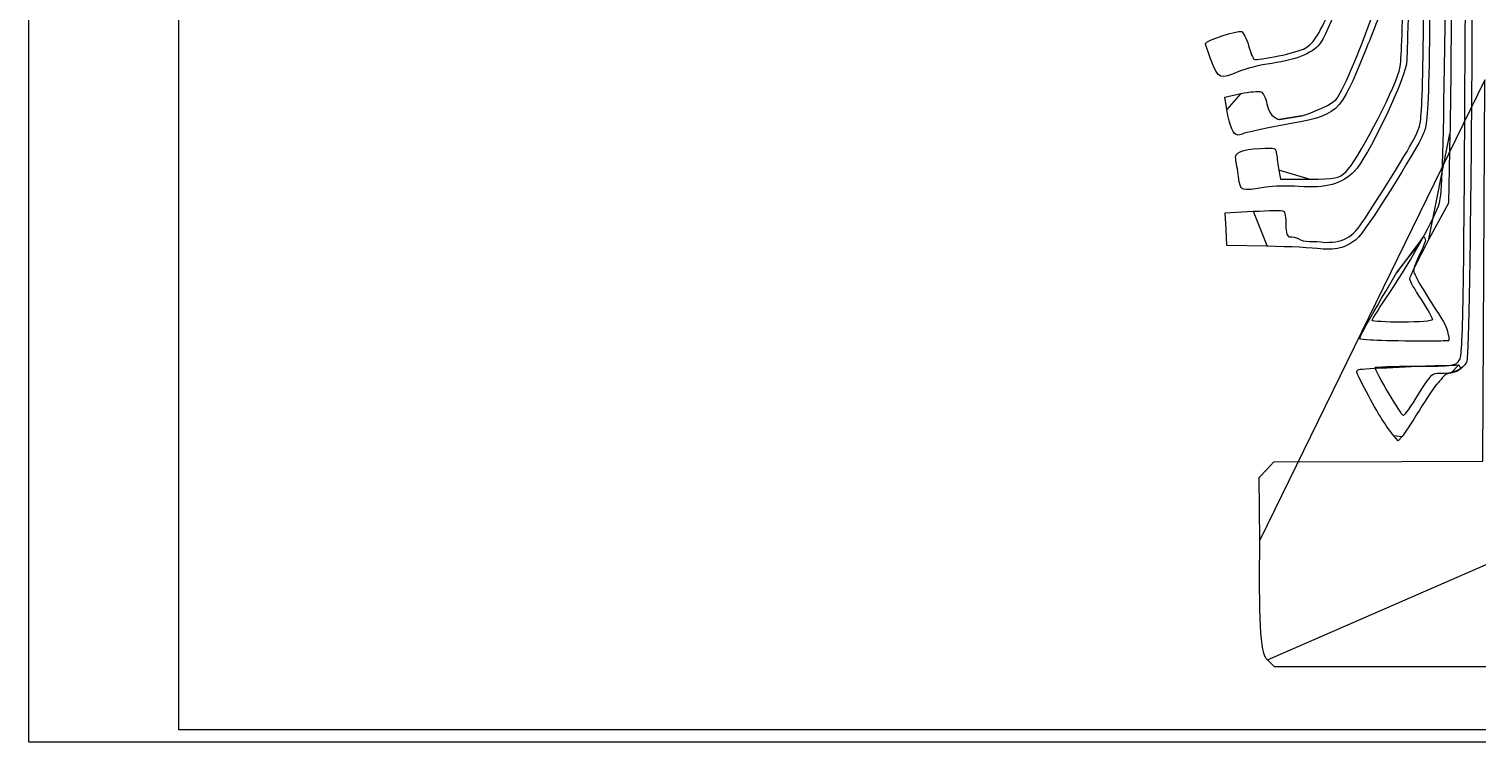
# Model space of a CAD drawing. Extents: x 0 to 138, y 0 to 96.
# Drawn here: x 0 to 68.7, y 0 to 33.9 of the extents above; entities that cross this region are included whole.
import ezdxf

# ---------------------------------------------------------------- set-up
doc = ezdxf.new("R2010")
doc.units = 0
doc.layers.add('Layer_1', color=7, linetype='CONTINUOUS')

msp = doc.modelspace()

# ---------------------------------------------------------------- linework, layer by layer
at = {"layer": 'Layer_1', "color": 7}
for points in [[(0.014465, 95.985521), (137.985535, 95.985521), (137.985535, 0.014463), (0.014465, 0.014463), (0.014465, 95.985521)], [(130.89566, 91.395654), (7.104344, 91.395654), (7.104344, 0.604339), (130.89566, 0.604339), (130.89566, 91.395654)], [(58.409434, 9.602235), (58.375257, 12.563364), (58.724177, 12.938742), (59.073647, 13.314118), (65.14627, 13.330656), (68.991548, 13.34663), (69.077538, 31.43476)], [(56.849366, 30.030272), (56.75621, 30.626137), (57.508067, 30.787644)], [(59.345819, 29.561188), (60.403599, 29.736476)], [(57.626041, 28.889256), (57.625477, 28.889256)], [(67.430506, 28.873271), (67.354439, 25.594092), (66.433909, 23.874853)], [(59.315517, 27.157338), (59.387173, 26.732904), (60.743163, 26.732904)], [(58.760992, 23.545777), (56.851584, 23.587117), (56.811345, 24.357166), (56.771106, 25.126661), (58.101188, 25.202729)], [(64.897223, 22.285677), (65.952204, 23.650515), (66.148946, 23.954694)], [(63.653834, 19.08745), (63.653834, 19.087442)], [(67.371017, 19.07904), (67.171579, 19.060724)], [(67.847301, 17.912951), (67.938337, 17.726281), (67.757732, 17.606782), (67.467133, 17.521393)], [(65.159721, 14.514358), (64.979959, 14.309561), (64.756764, 14.563222), (64.75675, 14.563208)], [(79.355123, 12.879761), (79.68475, 12.583207), (79.68475, 9.641921), (79.68475, 4.310698), (79.318192, 3.944139), (78.951633, 3.578134), (69.194395, 3.578134), (59.104516, 3.578134), (58.774339, 3.914927)]]:
    msp.add_lwpolyline(points, close=True, dxfattribs=at)
for points in [[(68.680663, 73.513992), (68.674285, 66.126489), (68.571285, 46.094062), (68.452461, 30.66913)], [(66.932759, 25.605115), (67.153991, 26.308989), (67.234971, 32.905979), (67.362708, 60.619413)], [(65.648428, 54.158619), (65.557327, 40.993982), (65.448573, 32.648394), (65.362348, 32.177809)], [(65.020594, 31.852039), (65.191352, 32.439519), (65.234657, 35.135142), (65.305573, 49.587392)], [(66.595967, 50.068603), (66.459078, 29.932482), (66.452031, 29.57758), (66.178698, 28.911857)], [(65.985771, 29.249747), (66.150315, 29.772398), (66.196061, 32.711409), (66.267993, 47.467962)], [(67.54957, 47.693966), (67.525948, 39.146389), (67.472253, 30.6769), (67.430506, 28.873271)], [(63.406085, 38.475993), (63.221656, 37.632086), (61.747948, 33.93795), (61.316977, 33.23945)], [(60.559609, 32.940139), (61.001343, 33.217247), (61.245451, 33.615209), (61.860475, 35.061767)], [(62.013699, 30.497703), (62.292267, 30.792622), (63.118035, 32.692015), (63.754988, 34.503385)], [(64.249994, 34.960895), (64.136764, 34.637669), (63.757982, 33.667583), (63.408289, 32.805643)], [(67.884709, 18.146072), (68.050639, 18.395441), (68.092769, 20.910769), (68.16197, 34.76466)], [(55.828529, 33.168894), (55.828529, 33.291892), (57.358512, 33.802215), (57.533989, 33.737747)], [(57.533989, 33.737747), (57.62288, 33.70508), (57.774925, 33.407349), (57.871882, 33.075738)], [(56.11957, 32.329393), (55.959485, 32.749786), (55.828529, 33.12756), (55.828529, 33.168894)], [(57.871882, 33.075738), (57.968868, 32.744116), (58.086095, 32.450955), (58.132057, 32.4242)], [(61.316977, 33.23945), (61.012725, 32.746311), (60.219446, 32.402003), (58.97707, 32.22356)], [(57.40831, 31.832747), (56.531482, 31.446054), (56.443, 31.480141), (56.11957, 32.329393)], [(58.132057, 32.4242), (58.293266, 32.33046), (60.250906, 32.746486), (60.559609, 32.940139)], [(63.408289, 32.805643), (62.171555, 29.757304), (62.201911, 29.784336), (59.411977, 29.27125)], [(58.97707, 32.22356), (58.42063, 32.143631), (57.714622, 31.967838), (57.40831, 31.832747)], [(62.506502, 27.092297), (62.972233, 27.502236), (64.7155, 30.802475), (65.020594, 31.852039)], [(65.362348, 32.177809), (65.183323, 31.200603), (63.49932, 27.731508), (62.900069, 27.105525)], [(57.508067, 30.787644), (57.921714, 30.876307), (58.348908, 30.916191), (58.457259, 30.876389)], [(58.457259, 30.876389), (58.565618, 30.836587), (58.693601, 30.578625), (58.741686, 30.303125)], [(58.741686, 30.303125), (58.859626, 29.627282), (59.345819, 29.561188), (59.345819, 29.561188)], [(60.403599, 29.736476), (60.403599, 29.736476), (61.67245, 30.136444), (62.013699, 30.497703)], [(68.452461, 30.66913), (68.389362, 22.478771), (68.30962, 18.243809), (68.213783, 18.042443)], [(57.370814, 28.822562), (57.148688, 28.822562), (56.975799, 29.223058), (56.849366, 30.030272)], [(57.625477, 28.889256), (57.586968, 28.852762), (57.472476, 28.822562), (57.370814, 28.822562)], [(59.411977, 29.27125), (58.468393, 29.097726), (57.665428, 28.926047), (57.626041, 28.889256)], [(66.178698, 28.911857), (65.836478, 28.078336), (63.418345, 24.242236), (63.012518, 23.889185)], [(63.556566, 25.100751), (65.386921, 27.970637), (65.811313, 28.695641), (65.985771, 29.249747)], [(57.266098, 27.681546), (57.200462, 27.991242), (57.521884, 28.132238), (58.420342, 28.188112)], [(58.420342, 28.188112), (59.134818, 28.232545), (59.171891, 28.219585), (59.206926, 27.908644)], [(57.39839, 26.831021), (57.352379, 27.172197), (57.292966, 27.554901), (57.266098, 27.681546)], [(59.206926, 27.908644), (59.227161, 27.729075), (59.27609, 27.390786), (59.315517, 27.157338)], [(58.692641, 26.345398), (57.488675, 26.144716), (57.491038, 26.144264), (57.39839, 26.831021)], [(62.900069, 27.105525), (62.322338, 26.502015), (61.542654, 26.287636), (60.261401, 26.379576)], [(60.743163, 26.732904), (62.03227, 26.732904), (62.118514, 26.750797), (62.506502, 27.092297)], [(60.261401, 26.379576), (59.736251, 26.41723), (59.030224, 26.401674), (58.692641, 26.345398)], [(64.572456, 21.355247), (65.660835, 22.980068), (66.690359, 24.834034), (66.932759, 25.605115)], [(58.101188, 25.202729), (58.832584, 25.244495), (59.479683, 25.249589), (59.539308, 25.2143)], [(59.539308, 25.2143), (59.598924, 25.179019), (59.647898, 24.88947), (59.647898, 24.57048)], [(61.520378, 23.729876), (62.479806, 23.730722), (62.835449, 23.970095), (63.556566, 25.100751)], [(59.647898, 24.57048), (59.647898, 24.156875), (59.703411, 23.990601), (59.841376, 23.990601)], [(66.148946, 23.954694), (66.224257, 24.071128), (66.268753, 23.828716), (66.268753, 23.820701)], [(61.284457, 23.424509), (60.946854, 23.468434), (59.811316, 23.522973), (58.760992, 23.545777)], [(59.841376, 23.990601), (59.947785, 23.990601), (60.123369, 23.957815), (60.232186, 23.917841)], [(60.232186, 23.917841), (60.492516, 23.672892), (60.945593, 23.847007), (61.520378, 23.729876)], [(62.307513, 23.488449), (62.08244, 23.409376), (61.622057, 23.380583), (61.284457, 23.424509)], [(63.012518, 23.889185), (62.850006, 23.747811), (62.532585, 23.567496), (62.307513, 23.488449)], [(66.433909, 23.874853), (65.927523, 22.929296), (65.512789, 22.083786), (65.514483, 21.995759)], [(66.268753, 23.820701), (66.268753, 23.812685), (66.186646, 23.558079), (66.045117, 23.266758)], [(66.045117, 23.266758), (65.903585, 22.975442), (65.764136, 22.650658), (65.735223, 22.545014)], [(63.14716, 19.142613), (63.10155, 19.187179), (63.437474, 19.790502), (64.897223, 22.285677)], [(65.514483, 21.995759), (65.515329, 21.907719), (65.760798, 21.465864), (66.060185, 21.014046)], [(65.735223, 22.545014), (65.68346, 22.355888), (65.685842, 22.346835), (65.890194, 21.955257)], [(63.73957, 20.027369), (63.73957, 20.074223), (64.11455, 20.671665), (64.572456, 21.355247)], [(65.890194, 21.955257), (66.004341, 21.736523), (66.300991, 21.242869), (66.549409, 20.858239)], [(66.060185, 21.014046), (66.359546, 20.562219), (66.604236, 20.135993), (66.604236, 20.067058)], [(66.549409, 20.858239), (66.797829, 20.473616), (67.259192, 19.840117), (67.306746, 19.517054)], [(65.172178, 19.941931), (64.384437, 19.941931), (63.73957, 19.980525), (63.73957, 20.027369)], [(66.604236, 20.067058), (66.604236, 19.994953), (65.996081, 19.941931), (65.172178, 19.941931)], [(67.306746, 19.517054), (67.328223, 19.371066), (67.4063, 19.239221), (67.371017, 19.07904)], [(63.653834, 19.087442), (63.388133, 19.105137), (63.160134, 19.129927), (63.14716, 19.142613)], [(67.171579, 19.060724), (67.010596, 19.014154), (64.258029, 19.047262), (63.653834, 19.08745)], [(63.111933, 17.695846), (63.257001, 17.739435), (66.108651, 17.85564), (66.563881, 17.876243)], [(65.782924, 17.852273), (67.611179, 17.852273), (67.69722, 17.864296), (67.884709, 18.146072)], [(66.563881, 17.876243), (67.002166, 17.896083), (67.423564, 17.872235), (67.847301, 17.912951)], [(68.213783, 18.042443), (68.045257, 17.688285), (67.524052, 17.465937), (66.945437, 17.50115)], [(63.008668, 17.586288), (63.008668, 17.629484), (63.055133, 17.678789), (63.111933, 17.695846)], [(64.202533, 15.336087), (63.826822, 15.925407), (63.008668, 17.467466), (63.008668, 17.586288)], [(63.87627, 17.785576), (63.87627, 17.822183), (64.734325, 17.852273), (65.782924, 17.852273)], [(65.21848, 15.504647), (65.134496, 15.501825), (63.87627, 17.640006), (63.87627, 17.785576)], [(66.945437, 17.50115), (66.570474, 17.523953), (66.48483, 17.44133), (65.922381, 16.516679)], [(67.467133, 17.521393), (67.133899, 17.484343), (67.086153, 17.289616), (66.865368, 17.065918)], [(65.922381, 16.516679), (65.584776, 15.96167), (65.267925, 15.506623), (65.21848, 15.504647)], [(66.865368, 17.065918), (66.730976, 16.929751), (66.332673, 16.346028), (65.980251, 15.768745)], [(64.75675, 14.563208), (64.633992, 14.702719), (64.384595, 15.050515), (64.202533, 15.336087)], [(65.980251, 15.768745), (65.627832, 15.191465), (65.258589, 14.62699), (65.159721, 14.514358)], [(58.774339, 3.914927), (58.401876, 4.166576), (58.377904, 6.081058), (58.409434, 9.602235)]]:
    msp.add_open_spline(points, degree=3, dxfattribs=at)

doc.saveas('drawing.dxf')
